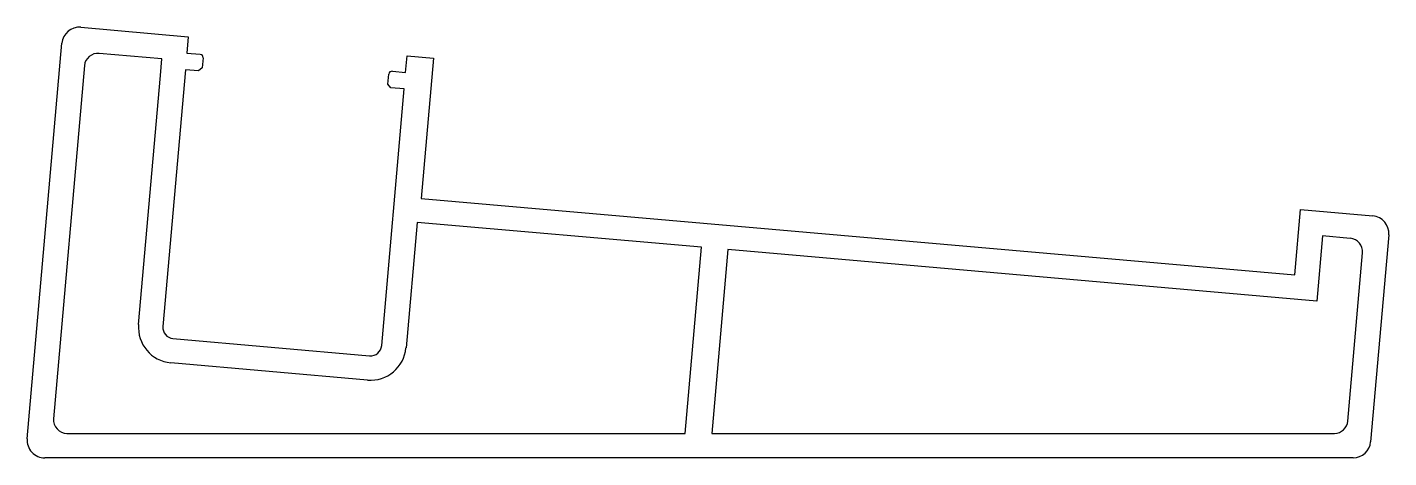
# Model space of a CAD drawing. Extents: x 3 to 126, y 2 to 41.
import ezdxf

# ---------------------------------------------------------------- set-up
doc = ezdxf.new("R2010")
doc.units = 0
doc.layers.get('0').update_dxf_attribs({"linetype": 'CONTINUOUS'})

msp = doc.modelspace()

# ---------------------------------------------------------------- linework, layer by layer
for p, q in [((7.87, 41.23), (17.54, 40.38)), ((3.03, 4.12), (6.15, 39.79)), ((17.54, 40.38), (17.41, 38.89)), ((15.16, 38.38), (9.51, 38.88)), ((15.03, 36.89), (15.16, 38.38)), ((17.41, 38.89), (18.6, 38.79)), ((18.88, 38.46), (18.8, 37.56)), ((37.13, 37.16), (37.26, 38.66)), ((37.26, 38.66), (39.66, 38.45)), ((39.66, 38.45), (38.55, 25.8)), ((8.18, 37.77), (5.4, 5.92)), ((13.06, 14.43), (15.03, 36.89)), ((17.28, 37.4), (15.25, 14.23)), ((18.47, 37.29), (17.28, 37.4)), ((18.8, 37.56), (18.47, 37.29)), ((35.54, 36.1), (35.61, 37)), ((35.94, 37.27), (37.13, 37.16)), ((34.98, 12.51), (37, 35.67)), ((35.81, 35.77), (35.54, 36.1)), ((37, 35.67), (35.81, 35.77)), ((38.55, 25.8), (117.28, 18.91)), ((117.28, 18.91), (117.8, 24.79)), ((117.8, 24.79), (124.31, 24.23)), ((38.16, 23.62), (37.17, 12.32)), ((63.81, 21.38), (38.16, 23.62)), ((119.79, 22.41), (119.28, 16.53)), ((122.29, 22.19), (119.79, 22.41)), ((125.75, 22.51), (124.12, 3.84)), ((62.34, 4.6), (63.81, 21.38)), ((66.18, 21.17), (64.73, 4.6)), ((119.28, 16.53), (66.18, 21.17)), ((122.07, 5.71), (123.4, 20.87)), ((16.16, 13.15), (33.89, 11.6)), ((33.7, 9.41), (15.97, 10.96)), ((6.61, 4.6), (62.34, 4.6)), ((64.73, 4.6), (120.86, 4.6)), ((122.54, 2.4), (4.61, 2.4))]:
    msp.add_line(p, q)
for centre, radius, start, end in [((7.73, 39.65), 1.59, 85, 175), ((9.4, 37.66), 1.22, 85, 175), ((18.58, 38.49), 0.3, 355, 85), ((35.91, 36.97), 0.3, 85, 175), ((124.17, 22.64), 1.59, 355, 85), ((122.18, 20.98), 1.22, 355, 85), ((16.25, 14.15), 3.2, 175, 265), ((16.25, 14.15), 1, 175, 265), ((33.98, 12.6), 3.2, 265, 355), ((33.98, 12.6), 1, 265, 355), ((6.61, 5.82), 1.22, 175, 270), ((120.86, 5.82), 1.22, 270, 355), ((4.61, 3.98), 1.59, 175, 270), ((122.54, 3.98), 1.59, 270, 355)]:
    msp.add_arc(centre, radius, start, end)

doc.saveas('drawing.dxf')
